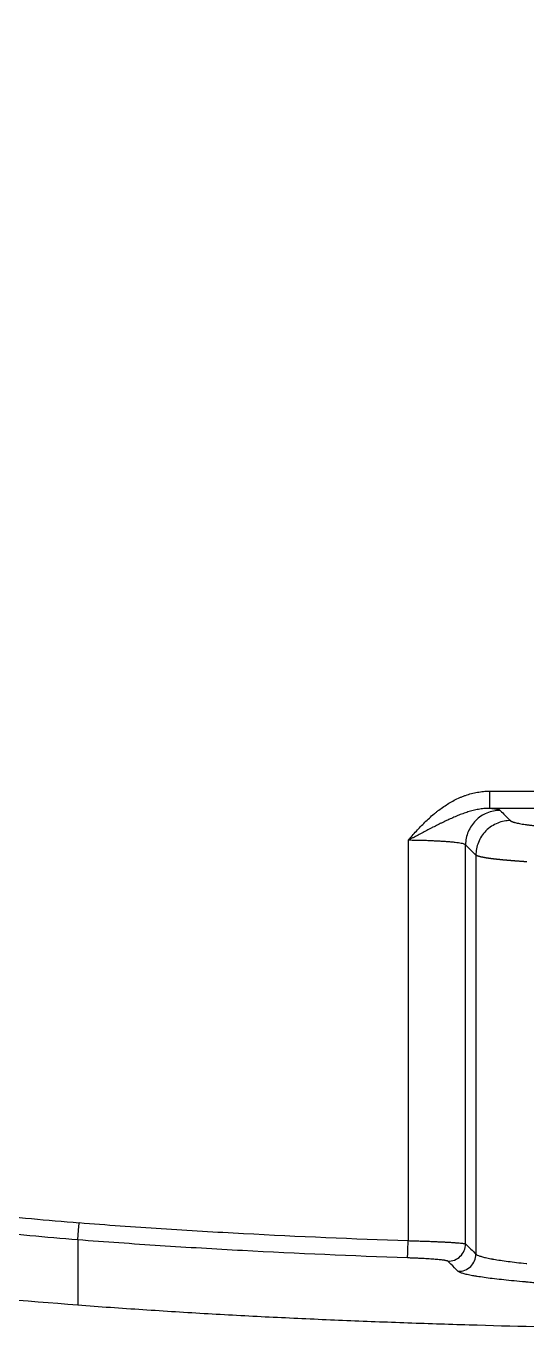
# Model space of a CAD drawing. Header units: millimetres. Extents: x -33000 to 294000, y 0 to 42408.
# Drawn here: x 181506.7 to 181550.2, y 15800.5 to 15913.6 of the extents above; entities that cross this region are included whole.
import ezdxf

# ---------------------------------------------------------------- set-up
doc = ezdxf.new("R2010")
doc.units = ezdxf.units.MM
doc.header["$LTSCALE"] = 50
doc.layers.add('arch', color=8, linetype='Continuous')

# ---------------------------------------------------------------- blocks, each defined once
blk = doc.blocks.new('A$C154C3404')
at = {"linetype": 'Continuous'}
for p, q in [((-199.55, 158.05), (-199.55, 192.7)), ((-198.65, 191.82), (-198.65, 157.16)), ((-199.55, 158.05), (-198.65, 157.16))]:
    blk.add_line(p, q, dxfattribs=at)
for centre, major_axis, ratio, start_param, end_param in [((-198.05, 192.7), (1.05, 1.07), 0.997304, 0.748443, 2.347461), ((-197.15, 191.82), (1.05, 1.07), 0.997302, 0.748005, 2.347892), ((-193.66, 191.53), (0.05, 1.5), 0.00001, 0.049886, 1.570771)]:
    blk.add_ellipse(centre, major_axis=major_axis, ratio=ratio, start_param=start_param, end_param=end_param, dxfattribs=at)
for points, knots in [([(-164.95, 197.11), (-166.83, 197.26), (-168.72, 197.39), (-172.49, 197.64), (-176.27, 197.88), (-180.05, 198.08), (-183.83, 198.26), (-185.72, 198.35), (-189.5, 198.51), (-191.39, 198.58), (-195.17, 198.72), (-197.06, 198.78), (-202.73, 198.95), (-206.51, 199.04), (-210.3, 199.12)], [0, 0, 0, 0, 0.125, 0.125, 0.25, 0.375, 0.375, 0.5, 0.5, 0.625, 0.625, 0.75, 0.75, 1, 1, 1, 1]), ([(-66.91, 166.82), (-67.05, 166.94), (-67.2, 167.06), (-67.79, 167.55), (-68.24, 167.91), (-68.93, 168.45), (-69.16, 168.63), (-69.61, 168.98), (-70.76, 169.86), (-71.93, 170.71), (-73.82, 172.04), (-74.77, 172.68), (-76.69, 173.93), (-77.66, 174.54), (-80.6, 176.32), (-82.6, 177.43), (-86.66, 179.54), (-88.72, 180.53), (-92.91, 182.4), (-95.03, 183.28), (-98.26, 184.51), (-99.34, 184.91), (-100.7, 185.4), (-100.97, 185.5), (-101.52, 185.69), (-102.34, 185.97), (-104.25, 186.61), (-105.9, 187.14), (-107.56, 187.64), (-108.12, 187.81), (-109.22, 188.14), (-109.78, 188.3), (-111.45, 188.77), (-112.56, 189.07), (-114.79, 189.65), (-115.91, 189.93), (-119.27, 190.75), (-121.52, 191.25), (-126.04, 192.18), (-128.31, 192.61), (-131.15, 193.11), (-131.72, 193.21), (-132.86, 193.4), (-133.43, 193.5), (-135.14, 193.77), (-136.28, 193.95), (-139.7, 194.46), (-141.99, 194.77), (-146.57, 195.35), (-148.86, 195.62), (-155.74, 196.35), (-160.34, 196.76), (-164.95, 197.11)], [0, 0, 0, 0, 0.005355, 0.005355, 0.021932, 0.021932, 0.030221, 0.030221, 0.038509, 0.071664, 0.071664, 0.104819, 0.104819, 0.137974, 0.137974, 0.204284, 0.204284, 0.270593, 0.270593, 0.336903, 0.336903, 0.370058, 0.370058, 0.378347, 0.378347, 0.386635, 0.403213, 0.436368, 0.436368, 0.452945, 0.452945, 0.469522, 0.469522, 0.502677, 0.502677, 0.535832, 0.535832, 0.602142, 0.602142, 0.668452, 0.668452, 0.685029, 0.685029, 0.701606, 0.701606, 0.734761, 0.734761, 0.801071, 0.801071, 0.867381, 0.867381, 1, 1, 1, 1]), ([(-164.94, 191.47), (-164.95, 191.47), (-164.95, 191.48), (-164.95, 191.51), (-164.95, 191.55), (-164.95, 191.6), (-164.95, 191.66), (-164.95, 191.73), (-164.95, 191.79), (-164.94, 191.85), (-164.94, 191.9), (-164.94, 191.95), (-164.94, 192.01), (-164.94, 192.08), (-164.94, 192.15), (-164.94, 192.21), (-164.94, 192.29), (-164.94, 192.38), (-164.94, 192.5), (-164.94, 192.65), (-164.94, 192.84), (-164.94, 193.1), (-164.94, 193.44), (-164.94, 193.85), (-164.94, 194.26), (-164.94, 194.69), (-164.94, 195.11), (-164.94, 195.52), (-164.94, 195.84), (-164.94, 196.1), (-164.94, 196.3), (-164.94, 196.49), (-164.94, 196.65), (-164.94, 196.75), (-164.95, 196.87), (-164.95, 196.99), (-164.95, 197.08), (-164.95, 197.11)], [0, 0, 0, 0, 0.00287, 0.005585, 0.014371, 0.023835, 0.032379, 0.044545, 0.060335, 0.067657, 0.076014, 0.085407, 0.095836, 0.1073, 0.119799, 0.133334, 0.143161, 0.15879, 0.180222, 0.207456, 0.240494, 0.279334, 0.34877, 0.420582, 0.49477, 0.571333, 0.645498, 0.718498, 0.790332, 0.816636, 0.853136, 0.899831, 0.918747, 0.936997, 0.954581, 0.98085, 1, 1, 1, 1]), ([(-210.84, 195.59), (-210.37, 195.57), (-209.92, 195.54), (-209.03, 195.49), (-208.16, 195.44), (-206.92, 195.36), (-205.74, 195.28), (-205, 195.22), (-204.46, 195.18), (-204.28, 195.16), (-204.06, 195.14), (-204.02, 195.14), (-203.93, 195.13), (-203.8, 195.12), (-203.68, 195.11), (-203.26, 195.07), (-202.62, 195.01), (-201.75, 194.92), (-200.96, 194.83), (-200.49, 194.77), (-200.05, 194.7), (-199.84, 194.67), (-199.63, 194.64), (-199.6, 194.63), (-199.56, 194.63), (-199.49, 194.62), (-199.33, 194.59), (-199.21, 194.57), (-198.97, 194.52), (-198.68, 194.46), (-198.35, 194.37), (-198.2, 194.31), (-198.07, 194.25), (-198.03, 194.23), (-198, 194.2)], [0, 0, 0, 0, 0.0625, 0.0625, 0.125, 0.1875, 0.25, 0.3125, 0.3125, 0.34375, 0.34375, 0.351563, 0.351563, 0.359375, 0.375, 0.375, 0.4375, 0.5, 0.5625, 0.625, 0.625, 0.6875, 0.6875, 0.695312, 0.695312, 0.703125, 0.71875, 0.75, 0.75, 0.8125, 0.875, 0.9375, 0.9375, 1, 1, 1, 1]), ([(-199.55, 192.7), (-199.57, 192.73), (-199.61, 192.76), (-199.73, 192.81), (-199.88, 192.87), (-200.19, 192.96), (-200.46, 193.02), (-200.68, 193.07), (-200.8, 193.09), (-200.94, 193.12), (-201.01, 193.13), (-201.05, 193.14), (-201.08, 193.14), (-201.28, 193.18), (-201.47, 193.21), (-201.89, 193.27), (-202.33, 193.33), (-203.07, 193.42), (-203.64, 193.49), (-203.94, 193.52), (-203.96, 193.52)], [0, 0, 0, 0, 0.11043, 0.11043, 0.22086, 0.33129, 0.44172, 0.44172, 0.496936, 0.524543, 0.538347, 0.538347, 0.552151, 0.552151, 0.662581, 0.662581, 0.773011, 0.883441, 0.993871, 1, 1, 1, 1]), ([(-198, 194.2), (-197.95, 194.15), (-197.9, 194.09), (-197.63, 193.84), (-197.43, 193.63), (-197.18, 193.39), (-197.14, 193.35), (-197.1, 193.31)], [0, 0, 0, 0, 0.175122, 0.175122, 0.875608, 0.875608, 1, 1, 1, 1]), ([(-197.1, 193.31), (-197.1, 193.31), (-197.09, 193.3), (-197.05, 193.29), (-197.01, 193.28), (-196.95, 193.27), (-196.89, 193.26), (-196.87, 193.25), (-196.84, 193.25), (-196.83, 193.25), (-196.81, 193.24), (-196.75, 193.24), (-196.64, 193.22), (-196.46, 193.2), (-196.32, 193.19), (-196.23, 193.18), (-196.21, 193.18), (-196.17, 193.17), (-196.12, 193.17), (-196.06, 193.16), (-195.94, 193.16), (-195.77, 193.14), (-195.59, 193.13), (-195.45, 193.12), (-195.4, 193.12), (-195.33, 193.11), (-195.31, 193.11), (-195.26, 193.11), (-195.13, 193.1), (-194.91, 193.09), (-194.59, 193.07), (-194.38, 193.06), (-194.21, 193.06), (-194.16, 193.05), (-194.05, 193.05), (-193.99, 193.05), (-193.83, 193.04), (-193.72, 193.04), (-193.6, 193.03)], [0, 0, 0, 0, 0.0625, 0.0625, 0.125, 0.1875, 0.1875, 0.21875, 0.21875, 0.234375, 0.234375, 0.25, 0.3125, 0.375, 0.4375, 0.4375, 0.453125, 0.453125, 0.46875, 0.5, 0.5, 0.5625, 0.625, 0.625, 0.65625, 0.65625, 0.671875, 0.671875, 0.6875, 0.75, 0.8125, 0.875, 0.875, 0.90625, 0.90625, 0.9375, 0.9375, 1, 1, 1, 1]), ([(-193.6, 193.03), (-188.82, 192.86), (-184.04, 192.66), (-176.88, 192.27), (-174.49, 192.13), (-169.72, 191.82), (-167.33, 191.65), (-164.94, 191.47)], [0, 0, 0, 0, 0.5, 0.5, 0.75, 0.75, 1, 1, 1, 1]), ([(-193.66, 191.53), (-193.82, 191.54), (-193.97, 191.54), (-194.29, 191.55), (-194.6, 191.56), (-194.91, 191.57), (-195.13, 191.58), (-195.21, 191.58), (-195.32, 191.58), (-195.36, 191.59), (-195.44, 191.59), (-195.47, 191.59), (-195.66, 191.6), (-195.94, 191.61), (-196.22, 191.62), (-196.48, 191.63), (-196.61, 191.64), (-196.77, 191.65), (-196.8, 191.65), (-196.86, 191.65), (-196.95, 191.66), (-197.04, 191.66), (-197.21, 191.67), (-197.43, 191.68), (-197.63, 191.7), (-197.76, 191.71), (-197.81, 191.71), (-197.87, 191.71), (-197.89, 191.72), (-197.94, 191.72), (-197.96, 191.72), (-198.06, 191.73), (-198.2, 191.74), (-198.32, 191.76), (-198.43, 191.77), (-198.47, 191.77), (-198.53, 191.78), (-198.55, 191.79), (-198.58, 191.79), (-198.59, 191.8), (-198.63, 191.81), (-198.64, 191.81), (-198.65, 191.82)], [0, 0, 0, 0, 0.0625, 0.0625, 0.125, 0.1875, 0.1875, 0.21875, 0.21875, 0.234375, 0.234375, 0.25, 0.25, 0.3125, 0.375, 0.375, 0.4375, 0.4375, 0.453125, 0.453125, 0.46875, 0.5, 0.5, 0.5625, 0.625, 0.625, 0.65625, 0.65625, 0.671875, 0.671875, 0.6875, 0.6875, 0.75, 0.8125, 0.8125, 0.875, 0.875, 0.90625, 0.90625, 0.9375, 0.9375, 1, 1, 1, 1]), ([(-165.06, 189.97), (-167.44, 190.16), (-169.82, 190.33), (-174.58, 190.64), (-176.97, 190.78), (-184.12, 191.16), (-188.89, 191.37), (-193.66, 191.53)], [0, 0, 0, 0, 0.25, 0.25, 0.5, 0.5, 1, 1, 1, 1]), ([(-164.95, 191.47), (-164.95, 191.46), (-164.95, 191.45), (-164.95, 191.41), (-164.95, 191.37), (-164.96, 191.29), (-164.96, 191.25), (-164.97, 191.14), (-164.98, 191.07), (-164.99, 190.94), (-164.99, 190.86), (-165, 190.7), (-165.01, 190.62), (-165.02, 190.44), (-165.03, 190.35), (-165.05, 190.16), (-165.05, 190.07), (-165.06, 189.98)], [0, 0, 0, 0, 0.125, 0.125, 0.25, 0.25, 0.375, 0.375, 0.5, 0.5, 0.625, 0.625, 0.75, 0.75, 0.875, 0.875, 1, 1, 1, 1]), ([(-164.95, 191.47), (-162.15, 191.25), (-159.37, 190.99), (-153.82, 190.38), (-151.05, 190.03), (-145.55, 189.23), (-142.81, 188.78), (-137.35, 187.77), (-134.63, 187.21), (-129.22, 185.98), (-126.53, 185.31), (-121.17, 183.83), (-118.51, 183.03), (-114.54, 181.72), (-113.22, 181.27), (-110.59, 180.32), (-109.27, 179.83), (-107.31, 179.06), (-106.34, 178.66), (-105.36, 178.26), (-104.87, 178.06), (-104.71, 177.99), (-104.39, 177.85), (-102.93, 177.23), (-101.48, 176.58), (-98.94, 175.4), (-96.42, 174.18), (-92.72, 172.22), (-90.3, 170.82), (-87.9, 169.39), (-86.72, 168.65), (-84.38, 167.12), (-83.23, 166.33), (-80.95, 164.71), (-79.82, 163.87), (-78.16, 162.58), (-77.33, 161.92), (-76.38, 161.13), (-75.97, 160.8), (-75.7, 160.57), (-75.57, 160.45), (-74.36, 159.42), (-73.31, 158.49), (-71.25, 156.58), (-70.25, 155.6), (-68.3, 153.61), (-67.35, 152.6), (-65.5, 150.52), (-64.61, 149.46), (-62.86, 147.31), (-62.01, 146.21), (-60.37, 143.97), (-59.57, 142.83), (-58.42, 141.08), (-58.04, 140.5), (-57.3, 139.31), (-56.93, 138.71), (-56.22, 137.51), (-55.86, 136.9), (-55.17, 135.68), (-54.83, 135.06), (-54.41, 134.29), (-54.33, 134.13), (-54.16, 133.82), (-54.08, 133.67), (-53.83, 133.2), (-53.34, 132.26), (-52.86, 131.32), (-51.92, 129.43), (-51.32, 128.16), (-50.16, 125.61), (-49.6, 124.33), (-47.98, 120.47), (-46.99, 117.86), (-45.12, 112.61), (-44.26, 109.96), (-42.64, 104.62), (-41.9, 101.93), (-40.5, 96.52), (-39.86, 93.8), (-39.1, 90.38), (-38.88, 89.35), (-38.67, 88.32), (-38.52, 87.63), (-38.45, 87.29), (-38.11, 85.57), (-37.84, 84.19), (-37.06, 80.06), (-36.59, 77.31), (-35.71, 71.8), (-35.3, 69.05), (-34.18, 60.78), (-33.56, 55.27), (-32.76, 46.99), (-32.52, 44.23), (-32.09, 38.72), (-31.9, 35.96), (-31.39, 27.68), (-30.91, 16.63), (-30.77, 5.58), (-30.77, -5.48), (-30.84, -11.01), (-31.15, -22.07), (-31.39, -27.61), (-31.89, -35.91), (-32.08, -38.68), (-32.52, -44.22), (-32.76, -46.99), (-33.29, -52.53), (-33.58, -55.3), (-34.06, -59.46), (-34.23, -60.84), (-34.57, -63.62), (-34.75, -65), (-35.7, -71.93), (-36.57, -77.45), (-38.12, -85.67), (-38.67, -88.41), (-39.87, -93.85), (-40.51, -96.56), (-41.9, -101.96), (-42.65, -104.65), (-44.27, -109.99), (-45.14, -112.65), (-46.19, -115.63), (-46.31, -115.96), (-46.55, -116.62), (-46.67, -116.95), (-47.03, -117.93), (-47.78, -119.9), (-48.56, -121.85), (-50.18, -125.71), (-51.33, -128.24), (-52.88, -131.36), (-53.19, -131.98), (-53.83, -133.21), (-54.16, -133.83), (-55.15, -135.66), (-55.84, -136.87), (-56.91, -138.67), (-57.27, -139.26), (-58.01, -140.45), (-58.39, -141.03), (-59.54, -142.78), (-60.34, -143.93), (-61.59, -145.63), (-62.01, -146.2), (-62.55, -146.89), (-62.66, -147.03), (-62.87, -147.31), (-63.2, -147.73), (-64.41, -149.24), (-65.55, -150.57), (-67.41, -152.66), (-68.36, -153.67), (-70.3, -155.66), (-71.3, -156.63), (-73.33, -158.51), (-74.37, -159.43), (-76.48, -161.23), (-77.55, -162.11), (-79.74, -163.81), (-80.86, -164.64), (-83.13, -166.26), (-84.28, -167.05), (-86.03, -168.2), (-86.92, -168.77), (-87.96, -169.42), (-88.41, -169.69), (-88.71, -169.88), (-88.86, -169.97), (-90.22, -170.78), (-91.44, -171.48), (-93.89, -172.84), (-96.36, -174.14), (-98.86, -175.36), (-102.64, -177.13), (-105.19, -178.22), (-110.35, -180.26), (-112.96, -181.2), (-118.24, -182.95), (-120.9, -183.76), (-124.93, -184.87), (-126.28, -185.23), (-128.32, -185.74), (-129, -185.91), (-130.02, -186.16), (-130.36, -186.24), (-131.04, -186.4), (-132.75, -186.79), (-134.46, -187.16), (-136.52, -187.59), (-137.21, -187.73), (-138.58, -187.99), (-139.27, -188.13), (-142.71, -188.76), (-145.48, -189.22), (-151.01, -190.03), (-153.79, -190.38), (-157.97, -190.84), (-159.36, -190.98), (-162.15, -191.24), (-163.55, -191.36), (-164.94, -191.47)], [0, 0, 0, 0, 0.015625, 0.015625, 0.03125, 0.03125, 0.046875, 0.046875, 0.0625, 0.0625, 0.078125, 0.078125, 0.09375, 0.09375, 0.101562, 0.101562, 0.109375, 0.109375, 0.113281, 0.115234, 0.115234, 0.116211, 0.116211, 0.117187, 0.125, 0.125, 0.132812, 0.140625, 0.148437, 0.148437, 0.15625, 0.15625, 0.164062, 0.164062, 0.171875, 0.171875, 0.175781, 0.177734, 0.178711, 0.178711, 0.179687, 0.179687, 0.1875, 0.1875, 0.195312, 0.195312, 0.203125, 0.203125, 0.210937, 0.210937, 0.21875, 0.21875, 0.226562, 0.226562, 0.230469, 0.230469, 0.234375, 0.234375, 0.238281, 0.238281, 0.242187, 0.242187, 0.243164, 0.243164, 0.244141, 0.244141, 0.246094, 0.25, 0.25, 0.257812, 0.257812, 0.265625, 0.265625, 0.28125, 0.28125, 0.296875, 0.296875, 0.3125, 0.3125, 0.328125, 0.328125, 0.332031, 0.333984, 0.333984, 0.335937, 0.335937, 0.34375, 0.34375, 0.359375, 0.359375, 0.375, 0.375, 0.40625, 0.40625, 0.421875, 0.421875, 0.4375, 0.4375, 0.46875, 0.5, 0.5, 0.53125, 0.53125, 0.5625, 0.5625, 0.578125, 0.578125, 0.59375, 0.59375, 0.609375, 0.609375, 0.617187, 0.617187, 0.625, 0.625, 0.65625, 0.65625, 0.671875, 0.671875, 0.6875, 0.6875, 0.703125, 0.703125, 0.71875, 0.71875, 0.720703, 0.720703, 0.722656, 0.722656, 0.726562, 0.734375, 0.734375, 0.75, 0.75, 0.753906, 0.753906, 0.757812, 0.757812, 0.765625, 0.765625, 0.769531, 0.769531, 0.773437, 0.773437, 0.78125, 0.78125, 0.785156, 0.785156, 0.786133, 0.786133, 0.787109, 0.789062, 0.796875, 0.796875, 0.804687, 0.804687, 0.8125, 0.8125, 0.820312, 0.820312, 0.828125, 0.828125, 0.835937, 0.835937, 0.84375, 0.84375, 0.847656, 0.849609, 0.850586, 0.850586, 0.851562, 0.851562, 0.859375, 0.859375, 0.867187, 0.875, 0.875, 0.890625, 0.890625, 0.90625, 0.90625, 0.921875, 0.921875, 0.929687, 0.929687, 0.933594, 0.933594, 0.935547, 0.935547, 0.9375, 0.945312, 0.945312, 0.949219, 0.949219, 0.953125, 0.953125, 0.96875, 0.96875, 0.984375, 0.984375, 0.992187, 0.992187, 1, 1, 1, 1]), ([(-165.06, -189.98), (-162.29, -189.76), (-159.52, -189.5), (-154.01, -188.9), (-151.26, -188.55), (-145.78, -187.75), (-143.05, -187.3), (-137.61, -186.3), (-134.9, -185.74), (-129.5, -184.51), (-126.81, -183.84), (-122.79, -182.73), (-121.46, -182.34), (-119.79, -181.84), (-119.46, -181.74), (-118.79, -181.53), (-117.8, -181.22), (-116.81, -180.9), (-113.51, -179.81), (-110.9, -178.87), (-105.74, -176.83), (-103.2, -175.74), (-99.44, -173.99), (-96.95, -172.77), (-94.49, -171.47), (-92.06, -170.13), (-90.86, -169.43), (-89.51, -168.62), (-89.36, -168.53), (-89.06, -168.35), (-88.62, -168.07), (-87.58, -167.43), (-86.71, -166.87), (-84.97, -165.72), (-83.83, -164.94), (-81.58, -163.33), (-80.48, -162.5), (-78.31, -160.81), (-77.24, -159.94), (-75.15, -158.15), (-74.13, -157.24), (-72.12, -155.36), (-71.14, -154.4), (-69.21, -152.42), (-68.27, -151.41), (-66.43, -149.34), (-65.54, -148.28), (-64.44, -146.92), (-64.23, -146.64), (-63.9, -146.23), (-63.8, -146.09), (-63.58, -145.81), (-63.05, -145.12), (-62.53, -144.42), (-61.3, -142.73), (-60.51, -141.59), (-59, -139.27), (-58.27, -138.09), (-56.87, -135.71), (-56.2, -134.51), (-54.89, -132.08), (-54.26, -130.85), (-52.44, -127.14), (-51.3, -124.62), (-49.71, -120.78), (-48.94, -118.85), (-48.21, -116.9), (-47.91, -116.08), (-47.85, -115.92), (-47.73, -115.59), (-47.56, -115.1), (-47.38, -114.61), (-46.35, -111.66), (-45.49, -109.02), (-43.9, -103.71), (-43.17, -101.05), (-41.8, -95.69), (-41.17, -93), (-39.99, -87.6), (-39.45, -84.89), (-38.44, -79.45), (-37.73, -75.36), (-37, -70.57), (-36.66, -68.17), (-36.51, -67.14), (-36.42, -66.45), (-36.37, -66.11), (-35.96, -63.01), (-35.28, -57.52), (-34.7, -52.02), (-34.18, -46.53), (-33.94, -43.78), (-33.52, -38.29), (-33.33, -35.55), (-32.83, -27.31), (-32.6, -21.83), (-32.29, -10.86), (-32.22, -5.37), (-32.22, 5.59), (-32.29, 11.07), (-32.6, 22.02), (-32.84, 27.5), (-33.34, 35.71), (-33.53, 38.45), (-33.95, 43.92), (-34.19, 46.65), (-34.98, 54.86), (-35.59, 60.32), (-36.7, 68.52), (-37.1, 71.25), (-37.97, 76.71), (-38.43, 79.44), (-39.2, 83.53), (-39.46, 84.9), (-39.8, 86.6), (-39.87, 86.95), (-40.01, 87.63), (-40.23, 88.65), (-41.03, 92.39), (-41.82, 95.77), (-43.2, 101.14), (-43.93, 103.8), (-45.52, 109.1), (-46.37, 111.73), (-48.21, 116.94), (-49.19, 119.53), (-50.78, 123.36), (-51.88, 125.91), (-53.07, 128.42), (-53.99, 130.3), (-54.46, 131.23), (-55.03, 132.32), (-55.27, 132.78), (-55.44, 133.09), (-55.52, 133.24), (-56.26, 134.63), (-56.95, 135.85), (-58.01, 137.64), (-58.37, 138.24), (-59.1, 139.42), (-59.48, 140), (-60.61, 141.73), (-61.4, 142.87), (-63.02, 145.09), (-63.86, 146.19), (-65.58, 148.33), (-66.47, 149.38), (-68.3, 151.44), (-69.24, 152.45), (-71.17, 154.43), (-72.16, 155.4), (-74.19, 157.29), (-75.23, 158.22), (-76.43, 159.24), (-76.57, 159.36), (-76.83, 159.58), (-76.97, 159.69), (-77.37, 160.03), (-78.18, 160.7), (-79, 161.35), (-80.65, 162.63), (-81.77, 163.46), (-84.03, 165.08), (-85.17, 165.86), (-87.49, 167.37), (-88.66, 168.11), (-91.04, 169.53), (-93.43, 170.91), (-97.11, 172.85), (-99.61, 174.07), (-102.13, 175.24), (-103.4, 175.81), (-104.85, 176.42), (-105.01, 176.49), (-105.33, 176.63), (-105.49, 176.7), (-105.98, 176.9), (-106.94, 177.3), (-107.91, 177.69), (-109.86, 178.45), (-111.16, 178.94), (-113.77, 179.88), (-115.07, 180.33), (-119.01, 181.62), (-121.65, 182.42), (-126.97, 183.88), (-129.63, 184.54), (-135, 185.76), (-137.7, 186.31), (-143.11, 187.31), (-145.83, 187.75), (-151.29, 188.55), (-154.03, 188.9), (-159.53, 189.5), (-162.29, 189.76), (-165.06, 189.98)], [0, 0, 0, 0, 0.015625, 0.015625, 0.03125, 0.03125, 0.046875, 0.046875, 0.0625, 0.0625, 0.078125, 0.078125, 0.085938, 0.085938, 0.087891, 0.087891, 0.089844, 0.09375, 0.09375, 0.109375, 0.109375, 0.125, 0.125, 0.132812, 0.140625, 0.140625, 0.148437, 0.148437, 0.149414, 0.149414, 0.150391, 0.152344, 0.15625, 0.15625, 0.164062, 0.164062, 0.171875, 0.171875, 0.179687, 0.179687, 0.1875, 0.1875, 0.195312, 0.195312, 0.203125, 0.203125, 0.210938, 0.210938, 0.212891, 0.212891, 0.213867, 0.213867, 0.214844, 0.21875, 0.21875, 0.226563, 0.226563, 0.234375, 0.234375, 0.242188, 0.242188, 0.25, 0.25, 0.265625, 0.265625, 0.273438, 0.277344, 0.277344, 0.27832, 0.27832, 0.279297, 0.28125, 0.28125, 0.296875, 0.296875, 0.3125, 0.3125, 0.328125, 0.328125, 0.34375, 0.34375, 0.359375, 0.367188, 0.371094, 0.373047, 0.373047, 0.375, 0.375, 0.390625, 0.40625, 0.40625, 0.421875, 0.421875, 0.4375, 0.4375, 0.46875, 0.46875, 0.5, 0.5, 0.53125, 0.53125, 0.5625, 0.5625, 0.578125, 0.578125, 0.59375, 0.59375, 0.625, 0.625, 0.640625, 0.640625, 0.65625, 0.65625, 0.664063, 0.664063, 0.666016, 0.666016, 0.667969, 0.671875, 0.6875, 0.6875, 0.703125, 0.703125, 0.71875, 0.71875, 0.734375, 0.734375, 0.742188, 0.75, 0.75, 0.753906, 0.755859, 0.756836, 0.756836, 0.757813, 0.757813, 0.765625, 0.765625, 0.769531, 0.769531, 0.773438, 0.773438, 0.78125, 0.78125, 0.789063, 0.789063, 0.796875, 0.796875, 0.804688, 0.804688, 0.8125, 0.8125, 0.820313, 0.820313, 0.821289, 0.821289, 0.822266, 0.822266, 0.824219, 0.828125, 0.828125, 0.835938, 0.835938, 0.84375, 0.84375, 0.851563, 0.851563, 0.859375, 0.867188, 0.875, 0.875, 0.882813, 0.882813, 0.883789, 0.883789, 0.884766, 0.884766, 0.886719, 0.890625, 0.890625, 0.898438, 0.898438, 0.90625, 0.90625, 0.921875, 0.921875, 0.9375, 0.9375, 0.953125, 0.953125, 0.96875, 0.96875, 0.984375, 0.984375, 1, 1, 1, 1]), ([(-203.97, 158.63), (-203.96, 158.63), (-203.93, 158.63), (-203.88, 158.63), (-203.81, 158.62), (-203.74, 158.62), (-203.67, 158.61), (-203.6, 158.61), (-203.53, 158.6), (-203.46, 158.6), (-203.39, 158.59), (-203.32, 158.59), (-203.26, 158.58), (-203.19, 158.58), (-203.12, 158.57), (-203.06, 158.57), (-202.99, 158.56), (-202.93, 158.56), (-202.86, 158.55), (-202.8, 158.55), (-202.74, 158.54), (-202.67, 158.54), (-202.61, 158.53), (-202.55, 158.53), (-202.49, 158.52), (-202.42, 158.52), (-202.36, 158.51), (-202.3, 158.51), (-202.24, 158.5), (-202.18, 158.5), (-202.12, 158.49), (-202.07, 158.49), (-202.01, 158.48), (-201.95, 158.48), (-201.89, 158.47), (-201.84, 158.46), (-201.78, 158.46), (-201.73, 158.45), (-201.67, 158.45), (-201.62, 158.44), (-201.56, 158.44), (-201.51, 158.43), (-201.46, 158.43), (-201.4, 158.42), (-201.35, 158.41), (-201.3, 158.41), (-201.25, 158.4), (-201.2, 158.4), (-201.15, 158.39), (-201.1, 158.39), (-201.06, 158.38), (-201.01, 158.37), (-200.96, 158.37), (-200.92, 158.36), (-200.87, 158.36), (-200.83, 158.35), (-200.78, 158.34), (-200.74, 158.34), (-200.7, 158.33), (-200.65, 158.33), (-200.61, 158.32), (-200.57, 158.32), (-200.53, 158.31), (-200.49, 158.3), (-200.45, 158.3), (-200.41, 158.29), (-200.38, 158.28), (-200.34, 158.28), (-200.3, 158.27), (-200.27, 158.27), (-200.23, 158.26), (-200.2, 158.25), (-200.17, 158.25), (-200.14, 158.24), (-200.1, 158.23), (-200.07, 158.23), (-200.04, 158.22), (-200.01, 158.22), (-199.98, 158.21), (-199.96, 158.2), (-199.93, 158.2), (-199.9, 158.19), (-199.88, 158.18), (-199.85, 158.18), (-199.83, 158.17), (-199.81, 158.16), (-199.78, 158.16), (-199.76, 158.15), (-199.74, 158.14), (-199.72, 158.14), (-199.7, 158.13), (-199.69, 158.12), (-199.67, 158.12), (-199.65, 158.11), (-199.64, 158.1), (-199.62, 158.1), (-199.61, 158.09), (-199.6, 158.08), (-199.58, 158.08), (-199.57, 158.07), (-199.56, 158.06), (-199.55, 158.06), (-199.55, 158.05), (-199.55, 158.05)], [0, 0, 0, 0, 0.003521, 0.012494, 0.021487, 0.0305, 0.039533, 0.048586, 0.057659, 0.066752, 0.075865, 0.084999, 0.094152, 0.103325, 0.112518, 0.121732, 0.130965, 0.140219, 0.149492, 0.158786, 0.168099, 0.177433, 0.186786, 0.19616, 0.205554, 0.214967, 0.224401, 0.233855, 0.243329, 0.252823, 0.262337, 0.271871, 0.281425, 0.290999, 0.300593, 0.310207, 0.319841, 0.329495, 0.339169, 0.348863, 0.358578, 0.368312, 0.378066, 0.387841, 0.397635, 0.40745, 0.417284, 0.427139, 0.437013, 0.446908, 0.456823, 0.466757, 0.476712, 0.486687, 0.496682, 0.506697, 0.516732, 0.526786, 0.536861, 0.546956, 0.557072, 0.567207, 0.577362, 0.587537, 0.597732, 0.607947, 0.618183, 0.628438, 0.638713, 0.649009, 0.659324, 0.66966, 0.680015, 0.690391, 0.700786, 0.711202, 0.721638, 0.732094, 0.742569, 0.753065, 0.763581, 0.774117, 0.784673, 0.795249, 0.805845, 0.816461, 0.827097, 0.837753, 0.848429, 0.859125, 0.869842, 0.880578, 0.891334, 0.902111, 0.912907, 0.923724, 0.93456, 0.945417, 0.956293, 0.96719, 0.978107, 0.989043, 1, 1, 1, 1]), ([(-201.65, 154.17), (-201.45, 154.17), (-201.26, 154.19), (-200.87, 154.26), (-200.68, 154.32), (-200.32, 154.47), (-200.15, 154.56), (-199.82, 154.78), (-199.67, 154.91), (-199.39, 155.19), (-199.27, 155.34), (-199.05, 155.66), (-198.96, 155.84), (-198.8, 156.2), (-198.75, 156.39), (-198.67, 156.77), (-198.65, 156.97), (-198.65, 157.16)], [0, 0, 0, 0, 0.125, 0.125, 0.25, 0.25, 0.375, 0.375, 0.5, 0.5, 0.625, 0.625, 0.75, 0.75, 0.875, 0.875, 1, 1, 1, 1]), ([(-193.65, 156.76), (-193.66, 156.76), (-193.66, 156.76), (-193.66, 156.75), (-193.66, 156.75), (-193.66, 156.75), (-193.66, 156.75), (-193.66, 156.75), (-193.66, 156.75), (-193.66, 156.75), (-193.66, 156.75), (-193.66, 156.75), (-193.67, 156.75), (-193.67, 156.74), (-193.68, 156.73), (-193.69, 156.72), (-193.71, 156.7), (-193.73, 156.68), (-193.77, 156.63), (-193.8, 156.59), (-193.89, 156.49), (-193.95, 156.43), (-194.13, 156.23), (-194.25, 156.09), (-194.49, 155.83), (-194.61, 155.7), (-194.86, 155.45), (-194.98, 155.32), (-195.24, 155.07), (-195.37, 154.95), (-195.63, 154.71), (-195.77, 154.59), (-195.98, 154.42), (-196.04, 154.37), (-196.18, 154.25), (-196.25, 154.2), (-196.47, 154.04), (-196.61, 153.93), (-196.91, 153.73), (-197.05, 153.64), (-197.36, 153.46), (-197.51, 153.37), (-197.82, 153.21), (-197.98, 153.13), (-198.23, 153.02), (-198.35, 152.97), (-198.48, 152.92), (-198.56, 152.89), (-198.6, 152.88), (-198.82, 152.8), (-198.99, 152.75), (-199.33, 152.66), (-199.5, 152.62), (-199.85, 152.56), (-200.03, 152.54), (-200.38, 152.5), (-200.56, 152.5), (-200.74, 152.5)], [0, 0, 0, 0, 0.000977, 0.000977, 0.001465, 0.001587, 0.001587, 0.001617, 0.001617, 0.001648, 0.001709, 0.001953, 0.001953, 0.003906, 0.003906, 0.007812, 0.007812, 0.015625, 0.015625, 0.03125, 0.03125, 0.0625, 0.0625, 0.125, 0.125, 0.1875, 0.1875, 0.25, 0.25, 0.3125, 0.3125, 0.375, 0.375, 0.40625, 0.40625, 0.4375, 0.4375, 0.5, 0.5, 0.5625, 0.5625, 0.625, 0.625, 0.6875, 0.6875, 0.71875, 0.734375, 0.734375, 0.75, 0.75, 0.8125, 0.8125, 0.875, 0.875, 0.9375, 0.9375, 1, 1, 1, 1]), ([(-200.73, 153.99), (-200.57, 153.99), (-200.41, 154), (-200.17, 154.02), (-200.09, 154.03), (-199.94, 154.05), (-199.86, 154.06), (-199.62, 154.1), (-199.47, 154.13), (-199.24, 154.19), (-199.16, 154.21), (-199.01, 154.25), (-198.93, 154.28), (-198.78, 154.32), (-198.71, 154.35), (-198.56, 154.4), (-198.48, 154.42), (-198.26, 154.51), (-198.11, 154.56), (-197.89, 154.65), (-197.82, 154.68), (-197.67, 154.75), (-197.6, 154.78), (-197.39, 154.87), (-197.24, 154.94), (-196.95, 155.07), (-196.81, 155.14), (-196.6, 155.24), (-196.52, 155.28), (-196.38, 155.35), (-196.31, 155.38), (-196.1, 155.49), (-195.95, 155.56), (-195.74, 155.67), (-195.67, 155.71), (-195.52, 155.78), (-195.45, 155.82), (-195.24, 155.93), (-195.09, 156), (-194.81, 156.16), (-194.66, 156.23), (-194.38, 156.38), (-194.23, 156.46), (-194.02, 156.57), (-193.94, 156.61), (-193.84, 156.67), (-193.8, 156.69), (-193.74, 156.72), (-193.73, 156.72), (-193.7, 156.74), (-193.69, 156.74), (-193.68, 156.75), (-193.67, 156.75), (-193.67, 156.75), (-193.67, 156.75), (-193.67, 156.75), (-193.67, 156.75), (-193.67, 156.76), (-193.66, 156.76), (-193.66, 156.76), (-193.66, 156.76), (-193.66, 156.76), (-193.65, 156.76)], [0, 0, 0, 0, 0.0625, 0.0625, 0.09375, 0.09375, 0.125, 0.125, 0.1875, 0.1875, 0.21875, 0.21875, 0.25, 0.25, 0.28125, 0.28125, 0.3125, 0.3125, 0.375, 0.375, 0.40625, 0.40625, 0.4375, 0.4375, 0.5, 0.5, 0.5625, 0.5625, 0.59375, 0.59375, 0.625, 0.625, 0.6875, 0.6875, 0.71875, 0.71875, 0.75, 0.75, 0.8125, 0.8125, 0.875, 0.875, 0.9375, 0.9375, 0.96875, 0.96875, 0.984375, 0.984375, 0.992188, 0.992188, 0.996094, 0.996094, 0.998047, 0.998047, 0.998169, 0.998169, 0.998291, 0.998291, 0.998535, 0.999023, 0.999023, 1, 1, 1, 1]), ([(-198.65, 157.16), (-198.64, 157.15), (-198.62, 157.13), (-198.55, 157.1), (-198.51, 157.09), (-198.4, 157.06), (-198.34, 157.04), (-198.2, 157.02), (-198.12, 157), (-197.94, 156.98), (-197.85, 156.97), (-197.65, 156.94), (-197.55, 156.93), (-197.33, 156.91), (-197.21, 156.9), (-196.97, 156.88), (-196.85, 156.87), (-196.6, 156.86), (-196.47, 156.85), (-196.22, 156.83), (-196.09, 156.83), (-195.82, 156.82), (-195.69, 156.81), (-195.43, 156.8), (-195.29, 156.79), (-194.9, 156.78), (-194.64, 156.77), (-194.14, 156.77), (-193.89, 156.76), (-193.66, 156.76)], [0, 0, 0, 0, 0.0625, 0.0625, 0.125, 0.125, 0.1875, 0.1875, 0.25, 0.25, 0.3125, 0.3125, 0.375, 0.375, 0.4375, 0.4375, 0.5, 0.5, 0.5625, 0.5625, 0.625, 0.625, 0.6875, 0.6875, 0.75, 0.75, 0.875, 0.875, 1, 1, 1, 1]), ([(-202.55, 155.05), (-202.55, 155.05), (-202.55, 155.06), (-202.55, 155.06), (-202.56, 155.06), (-202.56, 155.07), (-202.57, 155.07), (-202.57, 155.08), (-202.58, 155.08), (-202.59, 155.08), (-202.59, 155.09), (-202.6, 155.09), (-202.6, 155.09), (-202.61, 155.1), (-202.62, 155.1), (-202.62, 155.11), (-202.63, 155.11), (-202.64, 155.11), (-202.65, 155.12), (-202.65, 155.12), (-202.66, 155.12), (-202.67, 155.13), (-202.68, 155.13), (-202.69, 155.14), (-202.7, 155.14), (-202.71, 155.14), (-202.72, 155.15), (-202.73, 155.15), (-202.73, 155.15), (-202.74, 155.16), (-202.76, 155.16), (-202.77, 155.16), (-202.78, 155.17), (-202.79, 155.17), (-202.8, 155.18), (-202.81, 155.18), (-202.82, 155.18), (-202.83, 155.19), (-202.84, 155.19), (-202.86, 155.19), (-202.87, 155.2), (-202.88, 155.2), (-202.89, 155.2), (-202.91, 155.21), (-202.92, 155.21), (-202.93, 155.22), (-202.95, 155.22), (-203.01, 155.24), (-203.13, 155.26), (-203.34, 155.31), (-203.57, 155.35), (-203.84, 155.39), (-204.13, 155.43), (-204.45, 155.47), (-204.8, 155.5), (-205.22, 155.55), (-205.71, 155.59), (-206.3, 155.64), (-206.88, 155.68), (-207.44, 155.72), (-207.96, 155.76), (-208.51, 155.79), (-209.08, 155.82), (-209.68, 155.85), (-210.29, 155.88), (-210.92, 155.91), (-211.39, 155.93), (-211.69, 155.94), (-211.81, 155.94), (-211.92, 155.95), (-212.04, 155.95), (-212.16, 155.96), (-212.28, 155.96), (-212.4, 155.96), (-212.52, 155.97), (-212.64, 155.97), (-212.76, 155.98), (-212.89, 155.98), (-212.97, 155.98), (-213.01, 155.98)], [0, 0, 0, 0, 0.003412, 0.006821, 0.010227, 0.01363, 0.01703, 0.020427, 0.023821, 0.027212, 0.030601, 0.033986, 0.037369, 0.040748, 0.044125, 0.0475, 0.050871, 0.05424, 0.057607, 0.06097, 0.064332, 0.06769, 0.071047, 0.0744, 0.077752, 0.0811, 0.084447, 0.087791, 0.091133, 0.094473, 0.09781, 0.101145, 0.104478, 0.107809, 0.111138, 0.114465, 0.11779, 0.121112, 0.124433, 0.127752, 0.131069, 0.134384, 0.137697, 0.141009, 0.144318, 0.147626, 0.150933, 0.154237, 0.192347, 0.230438, 0.268563, 0.306777, 0.345068, 0.383323, 0.421594, 0.459933, 0.510938, 0.561875, 0.612871, 0.651116, 0.689316, 0.727523, 0.765792, 0.804097, 0.842347, 0.880594, 0.91889, 0.925666, 0.932438, 0.939206, 0.945971, 0.952733, 0.959492, 0.966248, 0.973002, 0.979754, 0.986504, 0.993252, 1, 1, 1, 1]), ([(-201.65, 154.17), (-201.8, 154.31), (-202.1, 154.61), (-202.4, 154.91), (-202.55, 155.05)], [0, 0, 0, 0, 0.498903, 1, 1, 1, 1]), ([(-201.65, 154.17), (-201.65, 154.17), (-201.65, 154.17), (-201.64, 154.16), (-201.64, 154.16), (-201.64, 154.16), (-201.64, 154.16), (-201.63, 154.15), (-201.63, 154.15), (-201.62, 154.15), (-201.62, 154.15), (-201.62, 154.14), (-201.61, 154.14), (-201.61, 154.14), (-201.6, 154.14), (-201.6, 154.14), (-201.59, 154.13), (-201.58, 154.13), (-201.58, 154.13), (-201.57, 154.13), (-201.57, 154.13), (-201.56, 154.12), (-201.55, 154.12), (-201.55, 154.12), (-201.54, 154.12), (-201.53, 154.12), (-201.53, 154.11), (-201.52, 154.11), (-201.51, 154.11), (-201.5, 154.11), (-201.49, 154.1), (-201.49, 154.1), (-201.48, 154.1), (-201.47, 154.1), (-201.46, 154.1), (-201.45, 154.09), (-201.44, 154.09), (-201.43, 154.09), (-201.42, 154.09), (-201.42, 154.09), (-201.41, 154.09), (-201.4, 154.08), (-201.39, 154.08), (-201.38, 154.08), (-201.37, 154.08), (-201.36, 154.08), (-201.35, 154.07), (-201.33, 154.07), (-201.32, 154.07), (-201.31, 154.07), (-201.3, 154.07), (-201.29, 154.06), (-201.28, 154.06), (-201.27, 154.06), (-201.26, 154.06), (-201.25, 154.06), (-201.24, 154.06), (-201.22, 154.05), (-201.21, 154.05), (-201.2, 154.05), (-201.19, 154.05), (-201.18, 154.05), (-201.16, 154.04), (-201.15, 154.04), (-201.14, 154.04), (-201.13, 154.04), (-201.11, 154.04), (-201.1, 154.04), (-201.1, 154.04), (-201.09, 154.03), (-201.08, 154.03), (-201.07, 154.03), (-201.05, 154.03), (-201.04, 154.03), (-201.02, 154.03), (-201, 154.02), (-200.97, 154.02), (-200.95, 154.02), (-200.92, 154.01), (-200.89, 154.01), (-200.85, 154.01), (-200.82, 154), (-200.78, 154), (-200.75, 154), (-200.73, 153.99)], [0, 0, 0, 0, 0.012706, 0.025369, 0.037989, 0.050565, 0.063098, 0.075587, 0.088033, 0.100436, 0.112796, 0.125113, 0.137387, 0.149618, 0.161805, 0.17395, 0.186052, 0.198111, 0.210128, 0.222101, 0.234032, 0.24592, 0.257765, 0.269567, 0.281327, 0.293044, 0.304718, 0.316349, 0.327938, 0.339485, 0.350988, 0.362449, 0.373867, 0.385243, 0.396576, 0.407866, 0.419114, 0.430319, 0.441482, 0.452601, 0.463679, 0.474713, 0.485705, 0.496654, 0.507561, 0.518425, 0.529246, 0.540025, 0.550761, 0.561454, 0.572105, 0.582712, 0.593277, 0.6038, 0.61428, 0.624717, 0.635111, 0.645462, 0.655771, 0.666037, 0.67626, 0.68644, 0.696578, 0.706673, 0.716725, 0.726734, 0.7367, 0.746623, 0.75094, 0.756792, 0.764181, 0.773106, 0.783567, 0.795565, 0.809098, 0.824168, 0.840774, 0.858915, 0.878592, 0.899804, 0.922552, 0.946834, 0.97265, 1, 1, 1, 1]), ([(-200.74, 152.5), (-200.74, 152.59), (-200.74, 152.69), (-200.74, 152.87), (-200.74, 152.96), (-200.74, 153.14), (-200.74, 153.23), (-200.74, 153.39), (-200.74, 153.46), (-200.74, 153.6), (-200.74, 153.66), (-200.74, 153.77), (-200.74, 153.82), (-200.74, 153.9), (-200.74, 153.93), (-200.74, 153.98), (-200.74, 153.99), (-200.74, 153.99)], [0, 0, 0, 0, 0.125, 0.125, 0.25, 0.25, 0.375, 0.375, 0.5, 0.5, 0.625, 0.625, 0.75, 0.75, 0.875, 0.875, 1, 1, 1, 1])]:
    blk.add_open_spline(points, degree=3, knots=knots, dxfattribs=at)
for points in [[(-198.65, 191.82), (-198.95, 192.11), (-199.25, 192.41), (-199.55, 192.7)], [(-193.66, 156.76), (-193.66, 168.35), (-193.66, 179.94), (-193.66, 191.53)], [(-202.55, 155.05), (-202.19, 155.05), (-201.43, 155.18), (-200.36, 155.87), (-199.68, 156.93), (-199.55, 157.7), (-199.55, 158.05)], [(-217.99, 154), (-212.24, 154), (-206.49, 154), (-200.74, 153.99)], [(-200.74, 152.5), (-206.49, 152.5), (-212.24, 152.51), (-217.99, 152.5)]]:
    blk.add_open_spline(points, degree=3, dxfattribs=at)

msp = doc.modelspace()

# ---------------------------------------------------------------- block references
at = {"layer": 'arch', "linetype": 'Continuous', "rotation": 180}
msp.add_blockref('A$C154C3404', (181346.21, 15999.6), dxfattribs=at)

doc.saveas('drawing.dxf')
